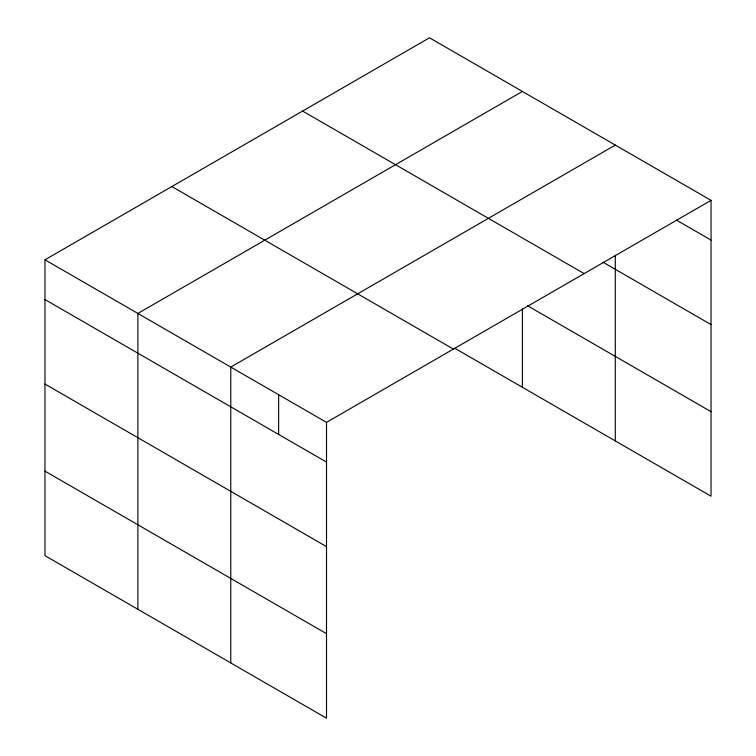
<?xml version="1.0" encoding="UTF-8"?>
<svg xmlns="http://www.w3.org/2000/svg" width="756" height="756" viewBox="0 0 756 756"><rect width="100%" height="100%" fill="white"/><g stroke="black" fill="none" stroke-linecap="round" stroke-linejoin="round"><path stroke-width="1.13" d="M711.037 200.349L429.493 37.8L44.963 259.809L44.963 555.651L326.507 718.2L326.507 422.358L711.037 200.349L711.037 496.191L455.017 348.384M522.405 91.438L137.875 313.447L137.875 609.298M615.308 145.076L230.778 367.085L230.778 662.936M676.412 220.09L711.037 240.077M603.061 262.256L711.037 324.598M302.598 111.066L584.142 273.606M527.508 305.717L711.037 411.67M171.858 186.543L453.402 349.092M44.963 259.809L326.507 422.358M44.963 299.537L326.507 462.086M44.963 384.057L326.507 546.607M44.963 471.139L326.507 633.679M615.308 255.245L615.308 440.928M522.405 308.637L522.405 387.289M278.643 394.717L278.643 434.454"/></g></svg>
